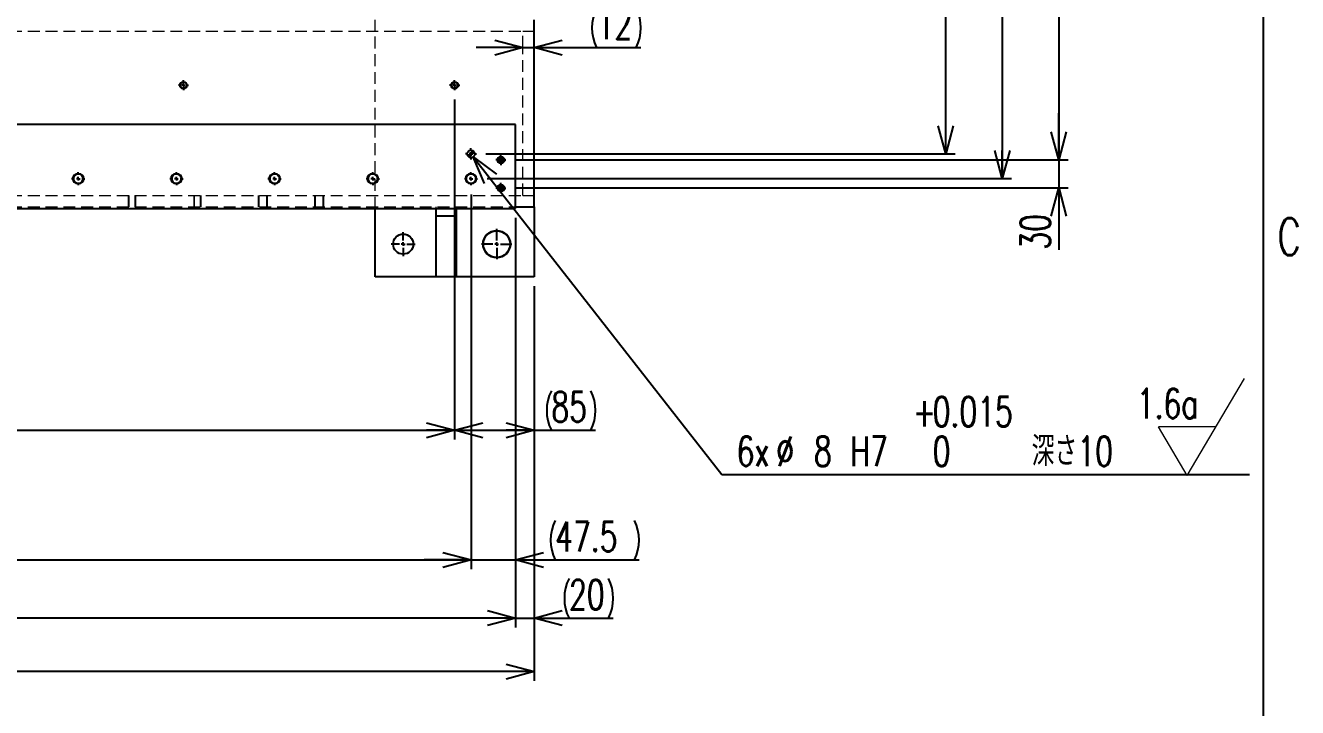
# Model space of a CAD drawing. Header units: millimetres. Extents: x 30 to 8380, y 30 to 5898.
# Drawn here: x 6987 to 8347, y 3182 to 3912 of the extents above; entities that cross this region are included whole.
import ezdxf

# ---------------------------------------------------------------- set-up
doc = ezdxf.new("R2010")
doc.units = ezdxf.units.MM
doc.header["$LTSCALE"] = 10
doc.linetypes.add('HIDDEN', pattern=[1.905, 1.27, -0.635])
doc.layers.add('FORMAT', color=7, linetype='Continuous')
doc.styles.add('SLDTEXTSTYLE0', font='TXT', dxfattribs={"width": 0.7, "bigfont": 'bigfont'})
doc.dimstyles.new('SLDDIMSTYLE2', dxfattribs={"dimtxt": 36.380208, "dimasz": 30, "dimexe": 0, "dimexo": 0.0625, "dimgap": 9.095052, "dimtad": 3, "dimrnd": 1e-09, "dimzin": 12, "dimdsep": 46, "dimtxsty": 'SLDTEXTSTYLE0', "dimblk1": 'OPEN30', "dimblk2": 'OPEN30', "dimsah": 1, "dimcen": 0.09, "dimadec": 0, "dimazin": 3, "dimtfac": 1, "dimtdec": 3, "dimtmove": 0, "dimatfit": 0, "dimldrblk": 'OPEN30', "dimfxl": 1, "dimfrac": 2, "dimtolj": 1, "dimtzin": 12, "dimarcsym": 0})
doc.dimstyles.new('SLDDIMSTYLE3', dxfattribs={"dimtxt": 36.380208, "dimasz": 30, "dimexe": 0, "dimexo": 0.0625, "dimgap": 9.095052, "dimtad": 3, "dimrnd": 1e-09, "dimzin": 12, "dimdsep": 46, "dimtxsty": 'SLDTEXTSTYLE0', "dimblk1": 'OPEN30', "dimblk2": 'OPEN30', "dimsah": 1, "dimcen": 0.09, "dimadec": 0, "dimazin": 3, "dimtfac": 1, "dimtdec": 3, "dimtofl": 0, "dimtmove": 0, "dimatfit": 3, "dimldrblk": 'OPEN30', "dimfxl": 1, "dimfrac": 2, "dimtolj": 1, "dimtzin": 12, "dimarcsym": 0})
doc.dimstyles.new('SLDDIMSTYLE5', dxfattribs={"dimtxt": 36.380208, "dimasz": 30, "dimexe": 0, "dimexo": 0.0625, "dimgap": 9.095052, "dimtad": 0, "dimtih": 1, "dimtoh": 1, "dimdec": 6, "dimrnd": 1e-09, "dimzin": 12, "dimdsep": 46, "dimtxsty": 'SLDTEXTSTYLE0', "dimblk1": 'OPEN30', "dimblk2": 'OPEN30', "dimsah": 1, "dimcen": 0, "dimadec": 0, "dimazin": 3, "dimtol": 1, "dimtp": 0.015, "dimtfac": 1, "dimtdec": 3, "dimtofl": 0, "dimtmove": 0, "dimatfit": 3, "dimldrblk": 'OPEN30', "dimfxl": 1, "dimfrac": 2, "dimtolj": 1, "dimtzin": 0, "dimarcsym": 0})
doc.dimstyles.new('SLDDIMSTYLE6', dxfattribs={"dimtxt": 36.380208, "dimasz": 30, "dimexe": 0, "dimexo": 0.0625, "dimgap": 9.095052, "dimtad": 3, "dimrnd": 1e-09, "dimzin": 12, "dimdsep": 46, "dimtxsty": 'SLDTEXTSTYLE0', "dimblk1": 'OPEN30', "dimblk2": 'OPEN30', "dimsah": 1, "dimcen": 0.09, "dimadec": 0, "dimazin": 3, "dimtol": 1, "dimtp": 0.1, "dimtm": 0.1, "dimtfac": 1, "dimtdec": 1, "dimtofl": 0, "dimtmove": 0, "dimatfit": 3, "dimldrblk": 'OPEN30', "dimfxl": 1, "dimfrac": 2, "dimtolj": 1, "dimarcsym": 0})

# ---------------------------------------------------------------- blocks, each defined once
blk = doc.blocks.new('_Open30')
at = {"color": 0, "linetype": 'ByBlock', "lineweight": -2}
for p, q in [((-1, 0.267949), (0, 0)), ((0, 0), (-1, -0.267949)), ((0, 0), (-1, 0))]:
    blk.add_line(p, q, dxfattribs=at)
blk = doc.blocks.new('_D_47')
at = {"layer": 'FORMAT', "transparency": 16777216}
for p, q in [((3095.5, 3837.6), (3095.5, 3468.3)), ((7445.5, 3832.2), (7445.5, 3468.3)), ((3095.5, 3478.3), (7445.5, 3478.3))]:
    blk.add_line(p, q, dxfattribs=at)
at = {"layer": 'FORMAT', "transparency": 16777216, "xscale": 30, "yscale": 30, "rotation": 180}
blk.add_blockref('_Open30', (3095.5, 3478.3, 104), dxfattribs=at)
at = {"layer": 'FORMAT', "transparency": 16777216, "xscale": 30, "yscale": 30}
blk.add_blockref('_Open30', (7445.5, 3478.3, 104), dxfattribs=at)
at = {"layer": 'FORMAT', "transparency": 16777216, "char_height": 31.75, "attachment_point": 1, "style": 'SLDTEXTSTYLE0'}
for s, insert in [('15xP290=', (5143.5, 3519.3)), ('4350', (5312.8, 3519.3))]:
    blk.add_mtext(s, dxfattribs=dict(at, insert=insert))
blk = doc.blocks.new('_D_49')
at = {"layer": 'FORMAT', "transparency": 16777216}
for p, q in [((4418, 3730.5), (4418, 3329.6)), ((7463, 3730.5), (7463, 3329.6)), ((4418, 3339.6), (7463, 3339.6))]:
    blk.add_line(p, q, dxfattribs=at)
at = {"layer": 'FORMAT', "transparency": 16777216, "xscale": 30, "yscale": 30, "rotation": 180}
blk.add_blockref('_Open30', (4418, 3339.6, 104), dxfattribs=at)
at = {"layer": 'FORMAT', "transparency": 16777216, "xscale": 30, "yscale": 30}
blk.add_blockref('_Open30', (7463, 3339.6, 104), dxfattribs=at)
at = {"layer": 'FORMAT', "transparency": 16777216, "char_height": 31.75, "attachment_point": 1, "style": 'SLDTEXTSTYLE0'}
for s, insert in [('29xP105=', (5813.5, 3380.5)), ('3045', (5982.8, 3380.5))]:
    blk.add_mtext(s, dxfattribs=dict(at, insert=insert))
blk = doc.blocks.new('_D_53')
at = {"layer": 'FORMAT', "transparency": 16777216}
for p, q in [((2950.5, 3705.6), (2950.5, 3267.3)), ((7510.5, 3705.6), (7510.5, 3267.3)), ((7510.5, 3277.3), (2950.5, 3277.3))]:
    blk.add_line(p, q, dxfattribs=at)
at = {"layer": 'FORMAT', "transparency": 16777216, "xscale": 30, "yscale": 30, "rotation": 180}
blk.add_blockref('_Open30', (2950.5, 3277.3, 104), dxfattribs=at)
at = {"layer": 'FORMAT', "transparency": 16777216, "xscale": 30, "yscale": 30}
blk.add_blockref('_Open30', (7510.5, 3277.3, 104), dxfattribs=at)
at = {"layer": 'FORMAT', "transparency": 16777216, "insert": (5188.1, 3318.3), "char_height": 31.75, "attachment_point": 1, "style": 'SLDTEXTSTYLE0'}
blk.add_mtext('4560', dxfattribs=at)
blk = doc.blocks.new('_D_56')
at = {"layer": 'FORMAT', "transparency": 16777216}
for p, q in [((7518.5, 3887.8), (7468.5, 3887.8)), ((7518.5, 3887.8), (7530.5, 3887.8)), ((7530.5, 3887.8), (7644.6, 3887.8))]:
    blk.add_line(p, q, dxfattribs=at)
for centre, start, end in [((7639.6, 3909), 153.4349, 206.5651), ((7597.3, 3909), 333.4349, 26.5651)]:
    blk.add_arc(centre, 47.3, start, end, dxfattribs=at)
at = {"layer": 'FORMAT', "transparency": 16777216, "xscale": 30, "yscale": 30}
blk.add_blockref('_Open30', (7518.5, 3887.8, 104), dxfattribs=at)
at = {"layer": 'FORMAT', "transparency": 16777216, "xscale": 30, "yscale": 30, "rotation": 180}
blk.add_blockref('_Open30', (7530.5, 3887.8, 104), dxfattribs=at)
at = {"layer": 'FORMAT', "transparency": 16777216, "insert": (7597.3, 3928.7), "char_height": 31.75, "attachment_point": 1, "style": 'SLDTEXTSTYLE0'}
blk.add_mtext('12', dxfattribs=at)
blk = doc.blocks.new('_D_61')
at = {"layer": 'FORMAT', "transparency": 16777216}
for p, q in [((7463, 3730.5), (7463, 3329.6)), ((7510.5, 3705.6), (7510.5, 3329.6)), ((7463, 3339.6), (7413, 3339.6)), ((7463, 3339.6), (7510.5, 3339.6)), ((7510.5, 3339.6), (7642.7, 3339.6))]:
    blk.add_line(p, q, dxfattribs=at)
for start, end in [(153.4349, 206.5651), (333.4349, 26.5651)]:
    blk.add_arc((7595.4, 3360.8), 47.3, start, end, dxfattribs=at)
at = {"layer": 'FORMAT', "transparency": 16777216, "xscale": 30, "yscale": 30}
blk.add_blockref('_Open30', (7463, 3339.6, 104), dxfattribs=at)
at = {"layer": 'FORMAT', "transparency": 16777216, "xscale": 30, "yscale": 30, "rotation": 180}
blk.add_blockref('_Open30', (7510.5, 3339.6, 104), dxfattribs=at)
at = {"layer": 'FORMAT', "transparency": 16777216, "insert": (7553, 3380.5), "char_height": 31.75, "attachment_point": 1, "style": 'SLDTEXTSTYLE0'}
blk.add_mtext('47.5', dxfattribs=at)
blk = doc.blocks.new('_D_62')
at = {"layer": 'FORMAT', "transparency": 16777216}
for p, q in [((2950.5, 3707.6), (2950.5, 3210.1)), ((7530.5, 3632.6), (7530.5, 3210.1)), ((7530.5, 3220.1), (2950.5, 3220.1))]:
    blk.add_line(p, q, dxfattribs=at)
at = {"layer": 'FORMAT', "transparency": 16777216, "xscale": 30, "yscale": 30, "rotation": 180}
blk.add_blockref('_Open30', (2950.5, 3220.1, 104), dxfattribs=at)
at = {"layer": 'FORMAT', "transparency": 16777216, "xscale": 30, "yscale": 30}
blk.add_blockref('_Open30', (7530.5, 3220.1, 104), dxfattribs=at)
at = {"layer": 'FORMAT', "transparency": 16777216, "insert": (5198.1, 3261), "char_height": 31.75, "attachment_point": 1, "style": 'SLDTEXTSTYLE0'}
blk.add_mtext('4580', dxfattribs=at)
blk = doc.blocks.new('_D_70')
at = {"layer": 'FORMAT', "transparency": 16777216}
for p, q in [((7510.4, 4727.6), (8101.5, 4727.6)), ((8091.5, 4727.6), (8091.5, 3767.6)), ((7510.4, 3767.6), (8101.5, 3767.6))]:
    blk.add_line(p, q, dxfattribs=at)
at = {"layer": 'FORMAT', "transparency": 16777216, "xscale": 30, "yscale": 30}
for p, rotation in [((8091.5, 4727.6, 104), 90), ((8091.5, 3767.6, 104), 270)]:
    blk.add_blockref('_Open30', p, dxfattribs=dict(at, rotation=rotation))
at = {"layer": 'FORMAT', "transparency": 16777216, "insert": (8050.6, 4215.8), "char_height": 31.75, "attachment_point": 1, "rotation": 90, "style": 'SLDTEXTSTYLE0'}
blk.add_mtext('960', dxfattribs=at)
blk = doc.blocks.new('_D_71')
at = {"layer": 'FORMAT', "transparency": 16777216}
for p, q in [((8091.5, 3767.6), (8091.5, 3817.6)), ((7510.4, 3767.6), (8101.5, 3767.6)), ((8091.5, 3767.6), (8091.5, 3737.6)), ((7510.4, 3737.6), (8101.5, 3737.6)), ((8091.5, 3737.6), (8091.5, 3671.6))]:
    blk.add_line(p, q, dxfattribs=at)
at = {"layer": 'FORMAT', "transparency": 16777216, "xscale": 30, "yscale": 30}
for p, rotation in [((8091.5, 3767.6, 104), 270), ((8091.5, 3737.6, 104), 90)]:
    blk.add_blockref('_Open30', p, dxfattribs=dict(at, rotation=rotation))
at = {"layer": 'FORMAT', "transparency": 16777216, "insert": (8050.6, 3671.6), "char_height": 31.75, "attachment_point": 1, "rotation": 90, "style": 'SLDTEXTSTYLE0'}
blk.add_mtext('30', dxfattribs=at)
blk = doc.blocks.new('_D_72')
at = {"layer": 'FORMAT', "transparency": 16777216}
for p, q in [((7479, 4721.1), (7980.6, 4721.1)), ((7970.6, 3774.1), (7970.6, 4721.1)), ((7479, 3774.1), (7980.6, 3774.1))]:
    blk.add_line(p, q, dxfattribs=at)
at = {"layer": 'FORMAT', "transparency": 16777216, "xscale": 30, "yscale": 30}
for p, rotation in [((7970.6, 4721.1, 104), 90), ((7970.6, 3774.1, 104), 270)]:
    blk.add_blockref('_Open30', p, dxfattribs=dict(at, rotation=rotation))
at = {"layer": 'FORMAT', "transparency": 16777216, "char_height": 31.75, "attachment_point": 1, "rotation": 90, "style": 'SLDTEXTSTYLE0'}
for s, insert in [('±0.1', (7929.7, 4233.7)), ('947', (7929.7, 4152.3))]:
    blk.add_mtext(s, dxfattribs=dict(at, insert=insert))
blk = doc.blocks.new('_D_74')
at = {"layer": 'FORMAT', "transparency": 16777216}
for p, q in [((7480.1, 4747.6), (8041.1, 4747.6)), ((8031.1, 4747.6), (8031.1, 3747.6)), ((7480.1, 3747.6), (8041.1, 3747.6))]:
    blk.add_line(p, q, dxfattribs=at)
at = {"layer": 'FORMAT', "transparency": 16777216, "xscale": 30, "yscale": 30}
for p, rotation in [((8031.1, 4747.6, 104), 90), ((8031.1, 3747.6, 104), 270)]:
    blk.add_blockref('_Open30', p, dxfattribs=dict(at, rotation=rotation))
at = {"layer": 'FORMAT', "transparency": 16777216, "insert": (7990.1, 4205.2), "char_height": 31.75, "attachment_point": 1, "rotation": 90, "style": 'SLDTEXTSTYLE0'}
blk.add_mtext('1000', dxfattribs=at)
blk = doc.blocks.new('_D_76')
at = {"layer": 'FORMAT', "transparency": 16777216}
for p, q in [((7510.5, 3705.6), (7510.5, 3267.3)), ((7530.5, 3632.6), (7530.5, 3267.3)), ((7510.5, 3277.3), (7460.5, 3277.3)), ((7510.5, 3277.3), (7530.5, 3277.3)), ((7530.5, 3277.3), (7615.1, 3277.3))]:
    blk.add_line(p, q, dxfattribs=at)
for centre, start, end in [((7610.1, 3298.5), 153.4349, 206.5651), ((7567.8, 3298.5), 333.4349, 26.5651)]:
    blk.add_arc(centre, 47.3, start, end, dxfattribs=at)
at = {"layer": 'FORMAT', "transparency": 16777216, "xscale": 30, "yscale": 30}
blk.add_blockref('_Open30', (7510.5, 3277.3, 104), dxfattribs=at)
at = {"layer": 'FORMAT', "transparency": 16777216, "xscale": 30, "yscale": 30, "rotation": 180}
blk.add_blockref('_Open30', (7530.5, 3277.3, 104), dxfattribs=at)
at = {"layer": 'FORMAT', "transparency": 16777216, "insert": (7567.8, 3318.3), "char_height": 31.75, "attachment_point": 1, "style": 'SLDTEXTSTYLE0'}
blk.add_mtext('20', dxfattribs=at)
blk = doc.blocks.new('_D_86')
at = {"layer": 'FORMAT', "transparency": 16777216}
for p, q in [((7465.4, 3770.9), (7731.2, 3430.9)), ((7731.2, 3430.9), (8295.3, 3430.9))]:
    blk.add_line(p, q, dxfattribs=at)
at = {"layer": 'FORMAT', "transparency": 16777216, "xscale": 30, "yscale": 30, "rotation": 128.016086884}
blk.add_blockref('_Open30', (7465.4, 3770.9, 104), dxfattribs=at)
at = {"layer": 'FORMAT', "transparency": 16777216, "attachment_point": 1, "style": 'SLDTEXTSTYLE0'}
for s, insert, char_height in [('0.015', (7956.7, 3514.1), 31.75), ('+', (7935.5, 3514.1), 31.8), ('6x', (7747.1, 3471.8), 31.75), ('%%c', (7789.4, 3471.8), 31.75), ('8', (7829.7, 3471.8), 31.8), ('H7', (7868.7, 3471.8), 31.75), ('0', (7956.7, 3471.8), 31.8), ('深さ10', (8062.5, 3471.8), 31.75)]:
    blk.add_mtext(s, dxfattribs=dict(at, insert=insert, char_height=char_height))
blk = doc.blocks.new('_D_87')
at = {"layer": 'FORMAT', "transparency": 16777216}
for p, q in [((7445.5, 3832.2), (7445.5, 3468.3)), ((7530.5, 3632.6), (7530.5, 3468.3)), ((7445.5, 3478.3), (7530.5, 3478.3)), ((7530.5, 3478.3), (7596.2, 3478.3))]:
    blk.add_line(p, q, dxfattribs=at)
for centre, start, end in [((7591.2, 3499.5), 153.4349, 206.5651), ((7548.9, 3499.5), 333.4349, 26.5651)]:
    blk.add_arc(centre, 47.3, start, end, dxfattribs=at)
at = {"layer": 'FORMAT', "transparency": 16777216, "xscale": 30, "yscale": 30, "rotation": 180}
blk.add_blockref('_Open30', (7445.5, 3478.3, 104), dxfattribs=at)
at = {"layer": 'FORMAT', "transparency": 16777216, "xscale": 30, "yscale": 30}
blk.add_blockref('_Open30', (7530.5, 3478.3, 104), dxfattribs=at)
at = {"layer": 'FORMAT', "transparency": 16777216, "insert": (7548.9, 3519.3), "char_height": 31.75, "attachment_point": 1, "style": 'SLDTEXTSTYLE0'}
blk.add_mtext('85', dxfattribs=at)
blk = doc.blocks.new('SW_CENTERMARKSYMBOL_27')
at = {"layer": 'FORMAT', "color": 0}
for p, q in [((-424, 0), (-427.1, 0)), ((-420, 0), (-422, 0)), ((-420, 4), (-420, 7.1)), ((-420, 0), (-420, 2)), ((-420, 0), (-420, -2)), ((-420, 0), (-418, 0)), ((-416, 0), (-412.9, 0)), ((-319, 0), (-322.1, 0)), ((-315, 0), (-317, 0)), ((-315, 4), (-315, 7.1)), ((-315, 0), (-315, 2)), ((-315, 0), (-315, -2)), ((-315, 0), (-313, 0)), ((-311, 0), (-307.9, 0)), ((-214, 0), (-217.1, 0)), ((-210, 0), (-212, 0)), ((-210, 4), (-210, 7.1)), ((-210, 0), (-210, 2)), ((-210, 0), (-210, -2)), ((-210, 0), (-208, 0)), ((-206, 0), (-202.9, 0)), ((-109, 0), (-112.1, 0)), ((-105, 0), (-107, 0)), ((-105, 4), (-105, 7.1)), ((-105, 0), (-105, 2)), ((-105, 0), (-105, -2)), ((-105, 0), (-103, 0)), ((-101, 0), (-97.9, 0)), ((-4, 0), (-7.1, 0)), ((0, 0), (-2, 0)), ((0, 4), (0, 7.1)), ((0, 0), (0, 2)), ((0, 0), (0, -2)), ((0, 0), (2, 0)), ((4, 0), (7.1, 0)), ((-420, -4), (-420, -7.1)), ((-315, -4), (-315, -7.1)), ((-210, -4), (-210, -7.1)), ((-105, -4), (-105, -7.1)), ((0, -4), (0, -7.1))]:
    blk.add_line(p, q, dxfattribs=at)
blk = doc.blocks.new('SW_CENTERMARKSYMBOL_28')
at = {"layer": 'FORMAT', "color": 0}
for p, q in [((-294, 0), (-295.4, 0)), ((-290, 0), (-292, 0)), ((-290, 4), (-290, 5.4)), ((-290, 0), (-290, 2)), ((-290, 0), (-290, -2)), ((-290, 0), (-288, 0)), ((-286, 0), (-284.6, 0)), ((-4, 0), (-5.4, 0)), ((0, 0), (-2, 0)), ((0, 4), (0, 5.4)), ((0, 0), (0, 2)), ((0, 0), (0, -2)), ((0, 0), (2, 0)), ((4, 0), (5.4, 0)), ((-290, -4), (-290, -5.4)), ((0, -4), (0, -5.4))]:
    blk.add_line(p, q, dxfattribs=at)
blk = doc.blocks.new('SW_CENTERMARKSYMBOL_29')
at = {"layer": 'FORMAT', "color": 0}
for p, q in [((3480, 4), (3480, 16.25)), ((3476, 0), (3463.75, 0)), ((3480, 0), (3478, 0)), ((3480, 0), (3480, 2)), ((3480, 0), (3480, -2)), ((3480, 0), (3482, 0)), ((3484, 0), (3496.25, 0)), ((3480, -4), (3480, -16.25))]:
    blk.add_line(p, q, dxfattribs=at)
blk = doc.blocks.new('SW_CENTERMARKSYMBOL_41')
at = {"layer": 'FORMAT', "color": 0}
for p, q in [((-4, 0), (-6, 0)), ((0, 0), (-2, 0)), ((0, 4), (0, 6)), ((0, 0), (0, 2)), ((0, 0), (0, -2)), ((0, 0), (2, 0)), ((4, 0), (6, 0)), ((0, -4), (0, -6))]:
    blk.add_line(p, q, dxfattribs=at)
blk = doc.blocks.new('SW_CENTERMARKSYMBOL_42')
at = {"layer": 'FORMAT', "color": 0}
for p, q in [((-4, 0), (-5.4, 0)), ((0, 0), (-2, 0)), ((0, 4), (0, 5.4)), ((0, 0), (0, 2)), ((0, 0), (0, -2)), ((0, 0), (2, 0)), ((4, 0), (5.4, 0)), ((0, -4), (0, -5.4))]:
    blk.add_line(p, q, dxfattribs=at)
blk = doc.blocks.new('SW_CENTERMARKSYMBOL_45')
at = {"layer": 'FORMAT', "color": 0}
for p, q in [((-4, 0), (-5.4, 0)), ((0, 0), (-2, 0)), ((0, 4), (0, 5.4)), ((0, 0), (0, 2)), ((0, 0), (0, -2)), ((0, 0), (2, 0)), ((4, 0), (5.4, 0)), ((0, -4), (0, -5.4))]:
    blk.add_line(p, q, dxfattribs=at)
blk = doc.blocks.new('SW_CENTERMARKSYMBOL_58')
at = {"layer": 'FORMAT', "color": 0}
for p, q in [((-4, 0), (-12.75, 0)), ((0, 0), (-2, 0)), ((0, 4), (0, 12.75)), ((0, 0), (0, 2)), ((0, 0), (0, -2)), ((0, 0), (2, 0)), ((4, 0), (12.75, 0)), ((0, -4), (0, -12.75))]:
    blk.add_line(p, q, dxfattribs=at)
blk = doc.blocks.new('SW_SFSYMBOL_4')
at = {"color": 0, "linetype": 'Continuous', "lineweight": 0}
for p, q in [((54, -52), (115.3, 52)), ((54, -52), (23.3, 0)), ((84.6, 0), (23.3, 0))]:
    blk.add_line(p, q, dxfattribs=at)
at = {"color": 0, "linetype": 'Continuous', "lineweight": 0, "insert": (0, 40.9), "char_height": 31.75, "attachment_point": 1, "style": 'SLDTEXTSTYLE0'}
blk.add_mtext('1.6a', dxfattribs=at)
blk = doc.blocks.new('SW_DOWELSYMBOL_0')
at = {"linetype": 'Continuous', "lineweight": 18}
h = blk.add_hatch(color=0, dxfattribs=at)
edge = h.paths.add_edge_path(flags=0)
edge.add_arc((0, 0), 4, 180, 270)
edge.add_line((0, -4), (0, 0))
edge.add_line((0, 0), (-4, 0))
h = blk.add_hatch(color=0, dxfattribs=at)
edge = h.paths.add_edge_path(flags=0)
edge.add_arc((0, 0), 4, 0, 90)
edge.add_line((0, 4), (0, 0))
edge.add_line((0, 0), (4, 0))
at = {"layer": 'FORMAT', "color": 0}
blk.add_circle((0, 0), 4, dxfattribs=at)

msp = doc.modelspace()

# ---------------------------------------------------------------- linework, layer by layer
at = {"color": 7, "linetype": 'HIDDEN', "lineweight": 18}
for p, q in [((2950.4504656, 3905.556466), (7530.4504656, 3905.556466)), ((7360.4504656, 3715.556466), (7360.4504656, 3917.556466)), ((7518.4504656, 3905.556466), (7530.4504656, 3905.556466)), ((7518.4504656, 3887.556466), (7518.4504656, 3905.556466)), ((7518.4504656, 3747.556466), (7518.4504656, 3887.556466)), ((7518.4504656, 3729.556466), (7518.4504656, 3747.556466)), ((2950.4504656, 3729.556466), (7530.4504656, 3729.556466)), ((7096.4504656, 3729.556466), (7096.4504656, 3717.556466)), ((7097.0504656, 3729.556466), (7097.0504656, 3717.556466)), ((7103.8504656, 3717.556466), (7103.8504656, 3729.556466)), ((7104.4504656, 3717.556466), (7104.4504656, 3729.556466)), ((7166.4504656, 3729.556466), (7166.4504656, 3717.556466)), ((7167.0504656, 3729.556466), (7167.0504656, 3717.556466)), ((7173.8504656, 3717.556466), (7173.8504656, 3729.556466)), ((7174.4504656, 3717.556466), (7174.4504656, 3729.556466)), ((7235.4504656, 3729.556466), (7235.4504656, 3717.556466)), ((7236.2004656, 3729.556466), (7236.2004656, 3717.556466)), ((7244.7004656, 3717.556466), (7244.7004656, 3729.556466)), ((7245.4504656, 3717.556466), (7245.4504656, 3729.556466)), ((7295.4504656, 3729.556466), (7295.4504656, 3717.556466)), ((7296.2004656, 3729.556466), (7296.2004656, 3717.556466)), ((7304.7004656, 3717.556466), (7304.7004656, 3729.556466)), ((7305.4504656, 3717.556466), (7305.4504656, 3729.556466)), ((7518.4504656, 3729.556466), (7530.4504656, 3729.556466)), ((2950.4504656, 3717.556466), (7510.4504656, 3717.556466)), ((7425.4504656, 3717.556466), (7425.4504656, 3715.556466)), ((7447.4504656, 3715.556466), (7447.4504656, 3717.556466))]:
    msp.add_line(p, q, dxfattribs=at)
at = {"color": 7, "linetype": 'Continuous', "lineweight": 25}
for p, q in [((7530.4504656, 3887.556466), (7530.4504656, 3917.556466)), ((7530.4504656, 3747.556466), (7530.4504656, 3887.556466)), ((7510.4504656, 3805.556466), (2950.4504656, 3805.556466)), ((7510.4504656, 3715.556466), (7510.4504656, 3805.556466)), ((7530.4504656, 3717.556466), (7530.4504656, 3747.556466)), ((2950.4504656, 3715.556466), (7510.4504656, 3715.556466)), ((7360.4504656, 3642.556466), (7360.4504656, 3715.556466)), ((7425.4504656, 3715.556466), (7425.4504656, 3707.556466)), ((7447.4504656, 3707.556466), (7447.4504656, 3715.556466)), ((7510.4504656, 3717.556466), (7530.4504656, 3717.556466)), ((7530.4504656, 3717.556466), (7530.4504656, 3642.556466)), ((7447.4504656, 3707.556466), (7425.4504656, 3707.556466)), ((7425.4504656, 3707.556466), (7425.4504656, 3642.556466)), ((7447.4504656, 3642.556466), (7447.4504656, 3707.556466)), ((7425.4504656, 3642.556466), (7360.4504656, 3642.556466)), ((7447.4504656, 3642.556466), (7425.4504656, 3642.556466)), ((7530.4504656, 3642.556466), (7447.4504656, 3642.556466))]:
    msp.add_line(p, q, dxfattribs=at)
at = {"color": 7, "linetype": 'Continuous', "lineweight": 18}
for centre, radius in [((7155.4504656, 3847.556466), 4), ((7445.4504656, 3847.556466), 4), ((7494.9504656, 3767.556466), 4), ((7042.9504656, 3747.556466), 6), ((7147.9504656, 3747.556466), 6), ((7252.9504656, 3747.556466), 6), ((7357.9504656, 3747.556466), 6), ((7462.9504656, 3747.556466), 6), ((7494.9504656, 3737.556466), 4), ((7490.4504656, 3677.556466), 15)]:
    msp.add_circle(centre, radius, dxfattribs=at)
at = {"color": 7, "linetype": 'Continuous', "lineweight": 25}
for centre, radius in [((7155.4504656, 3847.556466), 3.4), ((7445.4504656, 3847.556466), 3.4), ((7462.9504656, 3774.056466), 4), ((7494.9504656, 3767.556466), 3.4), ((7494.9504656, 3767.556466), 1.7357205), ((7494.9504656, 3767.556466), 1.7357205), ((7042.9504656, 3747.556466), 5.1), ((7147.9504656, 3747.556466), 5.1), ((7252.9504656, 3747.556466), 5.1), ((7357.9504656, 3747.556466), 5.1), ((7462.9504656, 3747.556466), 5.1), ((7494.9504656, 3737.556466), 3.4), ((7494.9504656, 3737.556466), 1.7357205), ((7390.4504656, 3677.556466), 10.75), ((7490.4504656, 3677.556466), 14.25)]:
    msp.add_circle(centre, radius, dxfattribs=at)
at = {"color": 7, "linetype": 'HIDDEN', "lineweight": 18}
for points in [[(7037.8563512, 3747.3115191), (7037.8524287, 3747.3930953), (7037.8504656, 3747.4747928), (7037.8504656, 3747.556466)], [(7048.0504656, 3747.556466), (7048.0504656, 3747.4747928), (7048.0485025, 3747.3930953), (7048.0445799, 3747.3115191)], [(7142.8563512, 3747.3115191), (7142.8524287, 3747.3930953), (7142.8504656, 3747.4747928), (7142.8504656, 3747.556466)], [(7153.0504656, 3747.556466), (7153.0504656, 3747.4747928), (7153.0485025, 3747.3930953), (7153.0445799, 3747.3115191)], [(7247.8563512, 3747.3115191), (7247.8524287, 3747.3930953), (7247.8504656, 3747.4747928), (7247.8504656, 3747.556466)], [(7258.0504656, 3747.556466), (7258.0504656, 3747.4747928), (7258.0485025, 3747.3930953), (7258.0445799, 3747.3115191)], [(7352.8563512, 3747.3115191), (7352.8524287, 3747.3930953), (7352.8504656, 3747.4747928), (7352.8504656, 3747.556466)], [(7363.0504656, 3747.556466), (7363.0504656, 3747.4747928), (7363.0485025, 3747.3930953), (7363.0445799, 3747.3115191)], [(7457.8563512, 3747.3115191), (7457.8524287, 3747.3930953), (7457.8504656, 3747.4747928), (7457.8504656, 3747.556466)], [(7468.0504656, 3747.556466), (7468.0504656, 3747.4747928), (7468.0485025, 3747.3930953), (7468.0445799, 3747.3115191)]]:
    msp.add_open_spline(points, degree=3, dxfattribs=at)
at = {"layer": 'FORMAT', "linetype": 'Continuous', "lineweight": 25}
msp.add_line((8310, 5827.5), (8310, 100), dxfattribs=at)

# ---------------------------------------------------------------- block references
at = {"color": 7, "linetype": 'Continuous', "lineweight": 0}
msp.add_blockref('SW_SFSYMBOL_4', (8174.9348514, 3481.902736), dxfattribs=at)
at = {"layer": 'FORMAT'}
for name, p in [('SW_CENTERMARKSYMBOL_27', (7462.9504656, 3747.556466)), ('SW_CENTERMARKSYMBOL_28', (7445.4504656, 3847.556466)), ('SW_CENTERMARKSYMBOL_41', (7462.9504656, 3774.056466)), ('SW_DOWELSYMBOL_0', (7462.9504656, 3774.056466)), ('SW_CENTERMARKSYMBOL_45', (7494.9504656, 3767.556466)), ('SW_CENTERMARKSYMBOL_42', (7494.9504656, 3737.556466)), ('SW_CENTERMARKSYMBOL_29', (4010.4504656, 3677.556466)), ('SW_CENTERMARKSYMBOL_58', (7390.4504656, 3677.556466))]:
    msp.add_blockref(name, p, dxfattribs=at)

# ---------------------------------------------------------------- texts
at = {"layer": 'FORMAT', "insert": (8337.9329423, 3705.2890409), "char_height": 39.6875, "attachment_point": 2, "style": 'SLDTEXTSTYLE0'}
msp.add_mtext('C', dxfattribs=at)

# ---------------------------------------------------------------- dimensions: what is measured, and where the dimension line sits
at = {"layer": 'FORMAT'}
for base, p1, p2, dimstyle, picture, middle in [((8031.0537328, 3747.556466), (7470.0504656, 4747.556466), (7470.0504656, 3747.556466), 'SLDDIMSTYLE3', '_D_74', (8031.0537328, 4247.556466)), ((7970.6083225, 4721.056466), (7468.9504656, 3774.056466), (7468.9504656, 4721.056466), 'SLDDIMSTYLE6', '_D_72', (7970.6083225, 4247.556466)), ((8091.4916697, 3767.556466), (7500.3504656, 4727.556466), (7500.3504656, 3767.556466), 'SLDDIMSTYLE3', '_D_70', (8091.4916697, 4247.556466)), ((8091.4916697, 3737.556466), (7500.3504656, 3767.556466), (7500.3504656, 3737.556466), 'SLDDIMSTYLE2', '_D_71', (8091.4916697, 3692.7738992))]:
    dim = msp.add_linear_dim(base=base, p1=p1, p2=p2, angle=90, dimstyle=dimstyle, dxfattribs=at)
    dim.commit()
    dim.dimension.update_dxf_attribs({"geometry": picture, "text_midpoint": middle, "dimtype": 160})
for base, p1, p2, text, dimstyle, picture, middle in [((7530.4504656, 3887.8215539), (7518.4504656, 3905.556466), (7530.4504656, 3642.556466), '(<>)', 'SLDDIMSTYLE2', '_D_56', (7618.4739795, 3887.8215539)), ((7445.4504656, 3478.345643), (3095.4504656, 3847.556466), (7445.4504656, 3842.156466), '15xP290=<>', 'SLDDIMSTYLE3', '_D_47', (5270.4504656, 3478.345643)), ((7530.4504656, 3478.345643), (7445.4504656, 3842.156466), (7530.4504656, 3642.556466), '(<>)', 'SLDDIMSTYLE3', '_D_87', (7570.0307579, 3478.345643)), ((7462.9504656, 3339.6131157), (4417.9504656, 3740.456466), (7462.9504656, 3740.456466), '29xP105=<>', 'SLDDIMSTYLE3', '_D_49', (5940.4504656, 3339.6131157)), ((7510.4504656, 3339.6131157), (7462.9504656, 3740.456466), (7510.4504656, 3715.556466), '(<>)', 'SLDDIMSTYLE2', '_D_61', (7595.3501689, 3339.6131157)), ((7530.4504656, 3277.3234989), (7510.4504656, 3715.556466), (7530.4504656, 3642.556466), '(<>)', 'SLDDIMSTYLE2', '_D_76', (7588.9730652, 3277.3234989))]:
    dim = msp.add_linear_dim(base=base, p1=p1, p2=p2, text=text, dimstyle=dimstyle, dxfattribs=at)
    dim.commit()
    dim.dimension.update_dxf_attribs({"geometry": picture, "text_midpoint": middle, "dimtype": 160})
dim = msp.add_diameter_dim_2p(p1=(7460.4869348, 3777.2078174), p2=(7465.4139964, 3770.9051145), text='6x<>H7深さ10     \\P', dimstyle='SLDDIMSTYLE5', dxfattribs=at)
dim.commit()
dim.dimension.update_dxf_attribs({"geometry": '_D_86', "text_midpoint": (8021.2138702, 3473.2055947), "dimtype": 163})
for base, p1, p2, picture, middle in [((2950.4504656, 3220.0700639), (7530.4504656, 3642.556466), (2950.4504656, 3717.556466), '_D_62', (5240.4504656, 3220.0700639)), ((2950.4504656, 3277.3234989), (7510.4504656, 3715.556466), (2950.4504656, 3715.556466), '_D_53', (5230.4504656, 3277.3234989))]:
    dim = msp.add_linear_dim(base=base, p1=p1, p2=p2, dimstyle='SLDDIMSTYLE3', dxfattribs=at)
    dim.commit()
    dim.dimension.update_dxf_attribs({"geometry": picture, "text_midpoint": middle, "dimtype": 160})

doc.saveas('drawing.dxf')
